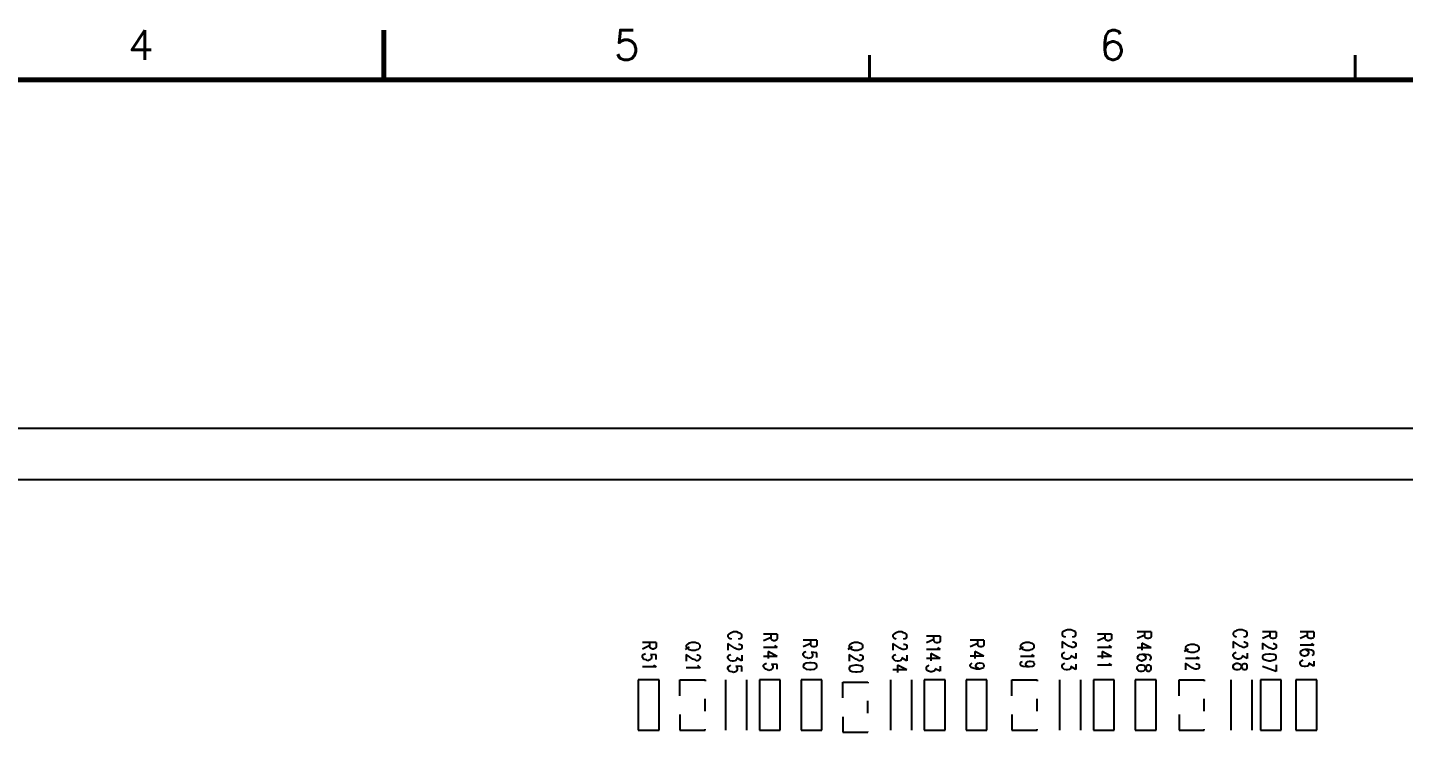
# Model space of a CAD drawing. Extents: x 295 to 953, y 10 to 290.
# Drawn here: x 651.2 to 789.3, y 218.1 to 290.2 of the extents above; entities that cross this region are included whole.
import ezdxf
from ezdxf.enums import TextEntityAlignment as Align

# ---------------------------------------------------------------- set-up
doc = ezdxf.new("R2010")
doc.units = 0
doc.header["$LTSCALE"] = 5
doc.header["$MEASUREMENT"] = 0
doc.layers.get('0').update_dxf_attribs({"linetype": 'CONTINUOUS', "lineweight": 25})
for name, color, linetype in [('SST0126_PHO', 15, 'CONTINUOUS'), ('문자', 4, 'CONTINUOUS'), ('테두리', 3, 'CONTINUOUS')]:
    doc.layers.add(name, color=color, linetype=linetype)
doc.styles.get("Standard").update_dxf_attribs({"font": 'simplex.shx'})

# ---------------------------------------------------------------- blocks, each defined once
blk = doc.blocks.new('C')
at = {"layer": '테두리'}
for points, const_width in [([(210, 290), (210, 285)], 0.5), ([(258.75, 287.5), (258.75, 285)], 0.3), ([(307.5, 287.5), (307.5, 285)], 0.3), ([(15, 285), (15, 15), (405, 15), (405, 285), (15, 285)], 0.5)]:
    blk.add_lwpolyline(points, dxfattribs=dict(at, const_width=const_width))
at = {"layer": '문자'}
for s, p in [('4', (185.62, 288.5)), ('5', (234.38, 288.5)), ('6', (283.12, 288.5))]:
    blk.add_text(s, height=3, dxfattribs=at).set_placement(p, align=Align.MIDDLE)

msp = doc.modelspace()

# ---------------------------------------------------------------- linework, layer by layer
at = {"layer": 'SST0126_PHO', "color": 7}
for p, q in [((864.35, 250), (505.48, 250)), ((519.52, 244.89), (835.94, 244.89)), ((721.61, 229.38), (721.52, 229.3)), ((721.52, 229.3), (721.52, 229.09)), ((721.73, 229.46), (721.61, 229.38)), ((721.86, 229.51), (721.73, 229.46)), ((722.07, 229.59), (721.86, 229.51)), ((722.4, 229.59), (722.07, 229.59)), ((722.57, 229.51), (722.4, 229.59)), ((722.74, 229.46), (722.57, 229.51)), ((722.86, 229.38), (722.74, 229.46)), ((722.91, 229.3), (722.86, 229.38)), ((722.91, 229.09), (722.91, 229.3)), ((726.47, 229.38), (725.09, 229.38)), ((725.84, 228.92), (725.84, 229.38)), ((726.47, 229.38), (726.47, 228.92)), ((738.16, 229.38), (738.08, 229.3)), ((738.08, 229.3), (738.08, 229.09)), ((738.29, 229.46), (738.16, 229.38)), ((738.41, 229.51), (738.29, 229.46)), ((738.62, 229.59), (738.41, 229.51)), ((738.96, 229.59), (738.62, 229.59)), ((739.13, 229.51), (738.96, 229.59)), ((739.29, 229.46), (739.13, 229.51)), ((739.42, 229.38), (739.29, 229.46)), ((739.46, 229.3), (739.42, 229.38)), ((739.46, 229.09), (739.46, 229.3)), ((755.14, 229.59), (755.05, 229.51)), ((755.05, 229.51), (755.05, 229.3)), ((755.05, 229.3), (755.14, 229.21)), ((755.26, 229.67), (755.14, 229.59)), ((755.39, 229.72), (755.26, 229.67)), ((755.6, 229.8), (755.39, 229.72)), ((755.93, 229.8), (755.6, 229.8)), ((756.1, 229.72), (755.93, 229.8)), ((756.27, 229.67), (756.1, 229.72)), ((756.39, 229.59), (756.27, 229.67)), ((756.43, 229.51), (756.39, 229.59)), ((756.39, 229.21), (756.43, 229.3)), ((756.43, 229.3), (756.43, 229.51)), ((760, 229.38), (758.61, 229.38)), ((759.37, 228.92), (759.37, 229.38)), ((760, 229.38), (760, 228.92)), ((763.98, 229.59), (762.6, 229.59)), ((763.35, 229.25), (762.6, 228.92)), ((763.35, 229.13), (763.35, 229.59)), ((763.98, 229.59), (763.98, 229.13)), ((772.32, 229.59), (772.23, 229.51)), ((772.23, 229.51), (772.23, 229.3)), ((772.23, 229.3), (772.32, 229.21)), ((772.44, 229.67), (772.32, 229.59)), ((772.57, 229.72), (772.44, 229.67)), ((772.78, 229.8), (772.57, 229.72)), ((773.11, 229.8), (772.78, 229.8)), ((773.28, 229.72), (773.11, 229.8)), ((773.45, 229.67), (773.28, 229.72)), ((773.58, 229.59), (773.45, 229.67)), ((773.62, 229.51), (773.58, 229.59)), ((773.58, 229.21), (773.62, 229.3)), ((773.62, 229.3), (773.62, 229.51)), ((776.55, 229.59), (775.17, 229.59)), ((775.92, 229.25), (775.17, 228.92)), ((775.92, 229.13), (775.92, 229.59)), ((776.55, 229.59), (776.55, 229.13)), ((780.32, 229.59), (778.94, 229.59)), ((779.69, 229.25), (778.94, 228.92)), ((779.69, 229.13), (779.69, 229.59)), ((780.32, 229.59), (780.32, 229.13)), ((714.32, 228.54), (712.93, 228.54)), ((713.69, 228.21), (712.93, 227.87)), ((713.69, 228.08), (713.69, 228.54)), ((713.73, 227.96), (713.69, 228.08)), ((713.81, 227.91), (713.73, 227.96)), ((713.94, 227.87), (713.81, 227.91)), ((714.06, 227.87), (713.94, 227.87)), ((714.19, 227.91), (714.06, 227.87)), ((714.27, 227.96), (714.19, 227.91)), ((714.32, 228.08), (714.27, 227.96)), ((714.32, 228.54), (714.32, 228.08)), ((717.63, 228.08), (717.21, 227.83)), ((717.42, 228.33), (717.33, 228.25)), ((717.33, 228.25), (717.33, 228.04)), ((717.33, 228.04), (717.42, 227.96)), ((717.54, 228.42), (717.42, 228.33)), ((717.42, 227.96), (717.54, 227.87)), ((717.67, 228.46), (717.54, 228.42)), ((717.54, 227.87), (717.67, 227.83)), ((717.88, 228.54), (717.67, 228.46)), ((718.21, 228.54), (717.88, 228.54)), ((718.38, 228.46), (718.21, 228.54)), ((718.55, 228.42), (718.38, 228.46)), ((718.38, 227.83), (718.55, 227.87)), ((718.67, 228.33), (718.55, 228.42)), ((718.55, 227.87), (718.67, 227.96)), ((718.72, 228.25), (718.67, 228.33)), ((718.67, 227.96), (718.72, 228.04)), ((718.72, 228.04), (718.72, 228.25)), ((721.52, 229.09), (721.61, 229)), ((722.19, 227.96), (721.52, 228.42)), ((721.52, 228.42), (721.52, 227.75)), ((721.61, 229), (721.73, 228.92)), ((721.73, 228.92), (721.86, 228.88)), ((722.4, 227.87), (722.19, 227.96)), ((722.53, 227.83), (722.4, 227.87)), ((722.57, 228.88), (722.74, 228.92)), ((722.57, 228.37), (722.66, 228.37)), ((722.66, 228.37), (722.78, 228.33)), ((722.78, 227.87), (722.66, 227.83)), ((722.74, 228.92), (722.86, 229)), ((722.78, 228.33), (722.86, 228.29)), ((722.86, 227.91), (722.78, 227.87)), ((722.86, 229), (722.91, 229.09)), ((722.86, 228.29), (722.91, 228.21)), ((722.91, 228), (722.86, 227.91)), ((722.91, 228.21), (722.91, 228)), ((725.84, 229.04), (725.09, 228.71)), ((726.47, 228.04), (725.09, 228.04)), ((725.88, 228.79), (725.84, 228.92)), ((725.97, 228.75), (725.88, 228.79)), ((726.09, 228.71), (725.97, 228.75)), ((726.22, 228.71), (726.09, 228.71)), ((726.34, 228.75), (726.22, 228.71)), ((726.22, 228.25), (726.3, 228.16)), ((726.3, 228.16), (726.47, 228.04)), ((726.43, 228.79), (726.34, 228.75)), ((726.47, 228.92), (726.43, 228.79)), ((730.45, 228.75), (729.07, 228.75)), ((729.82, 228.42), (729.07, 228.08)), ((729.82, 228.29), (729.82, 228.75)), ((729.86, 228.16), (729.82, 228.29)), ((729.95, 228.12), (729.86, 228.16)), ((730.07, 228.08), (729.95, 228.12)), ((730.2, 228.08), (730.07, 228.08)), ((730.32, 228.12), (730.2, 228.08)), ((730.41, 228.16), (730.32, 228.12)), ((730.45, 228.29), (730.41, 228.16)), ((730.45, 228.75), (730.45, 228.29)), ((733.97, 228.08), (733.55, 227.83)), ((733.76, 228.33), (733.68, 228.25)), ((733.68, 228.25), (733.68, 228.04)), ((733.68, 228.04), (733.76, 227.96)), ((733.89, 228.42), (733.76, 228.33)), ((733.76, 227.96), (733.89, 227.87)), ((734.01, 228.46), (733.89, 228.42)), ((733.89, 227.87), (734.01, 227.83)), ((734.22, 228.54), (734.01, 228.46)), ((734.56, 228.54), (734.22, 228.54)), ((734.73, 228.46), (734.56, 228.54)), ((734.89, 228.42), (734.73, 228.46)), ((734.73, 227.83), (734.89, 227.87)), ((735.02, 228.33), (734.89, 228.42)), ((734.89, 227.87), (735.02, 227.96)), ((735.06, 228.25), (735.02, 228.33)), ((735.02, 227.96), (735.06, 228.04)), ((735.06, 228.04), (735.06, 228.25)), ((738.08, 229.09), (738.16, 229)), ((738.75, 227.96), (738.08, 228.42)), ((738.08, 228.42), (738.08, 227.75)), ((738.16, 229), (738.29, 228.92)), ((738.29, 228.92), (738.41, 228.88)), ((738.96, 227.87), (738.75, 227.96)), ((739.08, 227.83), (738.96, 227.87)), ((739.13, 228.88), (739.29, 228.92)), ((739.13, 228.37), (739.21, 228.37)), ((739.21, 228.37), (739.34, 228.33)), ((739.34, 227.87), (739.21, 227.83)), ((739.29, 228.92), (739.42, 229)), ((739.34, 228.33), (739.42, 228.29)), ((739.42, 227.91), (739.34, 227.87)), ((739.42, 229), (739.46, 229.09)), ((739.42, 228.29), (739.46, 228.21)), ((739.46, 228), (739.42, 227.91)), ((739.46, 228.21), (739.46, 228)), ((742.81, 229.17), (741.43, 229.17)), ((742.19, 228.84), (741.43, 228.5)), ((742.19, 228.71), (742.19, 229.17)), ((742.23, 228.58), (742.19, 228.71)), ((742.31, 228.54), (742.23, 228.58)), ((742.44, 228.5), (742.31, 228.54)), ((742.56, 228.5), (742.44, 228.5)), ((742.69, 228.54), (742.56, 228.5)), ((742.56, 228.04), (742.65, 227.96)), ((742.65, 227.96), (742.81, 227.83)), ((742.77, 228.58), (742.69, 228.54)), ((742.81, 228.71), (742.77, 228.58)), ((742.81, 229.17), (742.81, 228.71)), ((747.21, 228.75), (745.83, 228.75)), ((746.59, 228.42), (745.83, 228.08)), ((746.59, 228.29), (746.59, 228.75)), ((746.63, 228.16), (746.59, 228.29)), ((746.71, 228.12), (746.63, 228.16)), ((746.84, 228.08), (746.71, 228.12)), ((746.96, 228.08), (746.84, 228.08)), ((747.09, 228.12), (746.96, 228.08)), ((747.17, 228.16), (747.09, 228.12)), ((747.21, 228.29), (747.17, 228.16)), ((747.21, 228.75), (747.21, 228.29)), ((751.15, 228.08), (750.73, 227.83)), ((750.94, 228.33), (750.86, 228.25)), ((750.86, 228.25), (750.86, 228.04)), ((750.86, 228.04), (750.94, 227.96)), ((751.07, 228.42), (750.94, 228.33)), ((750.94, 227.96), (751.07, 227.87)), ((751.2, 228.46), (751.07, 228.42)), ((751.07, 227.87), (751.2, 227.83)), ((751.41, 228.54), (751.2, 228.46)), ((751.74, 228.54), (751.41, 228.54)), ((751.91, 228.46), (751.74, 228.54)), ((752.08, 228.42), (751.91, 228.46)), ((751.91, 227.83), (752.08, 227.87)), ((752.2, 228.33), (752.08, 228.42)), ((752.08, 227.87), (752.2, 227.96)), ((752.24, 228.25), (752.2, 228.33)), ((752.2, 227.96), (752.24, 228.04)), ((752.24, 228.04), (752.24, 228.25)), ((755.72, 228.16), (755.05, 228.63)), ((755.05, 228.63), (755.05, 227.96)), ((755.14, 229.21), (755.26, 229.13)), ((755.26, 229.13), (755.39, 229.09)), ((755.93, 228.08), (755.72, 228.16)), ((756.06, 228.04), (755.93, 228.08)), ((756.18, 228.04), (756.06, 228.04)), ((756.1, 229.09), (756.27, 229.13)), ((756.1, 228.58), (756.18, 228.58)), ((756.18, 228.58), (756.31, 228.54)), ((756.31, 228.08), (756.18, 228.04)), ((756.27, 229.13), (756.39, 229.21)), ((756.31, 228.54), (756.39, 228.5)), ((756.39, 228.12), (756.31, 228.08)), ((756.39, 228.5), (756.43, 228.42)), ((756.43, 228.21), (756.39, 228.12)), ((756.43, 228.42), (756.43, 228.21)), ((759.37, 229.04), (758.61, 228.71)), ((760, 228.04), (758.61, 228.04)), ((759.41, 228.79), (759.37, 228.92)), ((759.49, 228.75), (759.41, 228.79)), ((759.62, 228.71), (759.49, 228.75)), ((759.75, 228.71), (759.62, 228.71)), ((759.87, 228.75), (759.75, 228.71)), ((759.75, 228.25), (759.83, 228.16)), ((759.83, 228.16), (760, 228.04)), ((759.96, 228.79), (759.87, 228.75)), ((760, 228.92), (759.96, 228.79)), ((763.98, 228), (762.6, 228)), ((763.98, 228), (763.06, 228.46)), ((763.06, 228.46), (763.06, 227.75)), ((763.39, 229), (763.35, 229.13)), ((763.48, 228.96), (763.39, 229)), ((763.6, 228.92), (763.48, 228.96)), ((763.73, 228.92), (763.6, 228.92)), ((763.85, 228.96), (763.73, 228.92)), ((763.94, 229), (763.85, 228.96)), ((763.98, 229.13), (763.94, 229)), ((767.71, 227.87), (767.29, 227.62)), ((767.5, 228.12), (767.42, 228.04)), ((767.42, 228.04), (767.42, 227.83)), ((767.62, 228.21), (767.5, 228.12)), ((767.75, 228.25), (767.62, 228.21)), ((767.96, 228.33), (767.75, 228.25)), ((768.3, 228.33), (767.96, 228.33)), ((768.46, 228.25), (768.3, 228.33)), ((768.63, 228.21), (768.46, 228.25)), ((768.76, 228.12), (768.63, 228.21)), ((768.8, 228.04), (768.76, 228.12)), ((768.8, 227.83), (768.8, 228.04)), ((772.91, 228.16), (772.23, 228.63)), ((772.23, 228.63), (772.23, 227.96)), ((772.32, 229.21), (772.44, 229.13)), ((772.44, 229.13), (772.57, 229.09)), ((773.11, 228.08), (772.91, 228.16)), ((773.24, 228.04), (773.11, 228.08)), ((773.37, 228.04), (773.24, 228.04)), ((773.28, 229.09), (773.45, 229.13)), ((773.28, 228.58), (773.37, 228.58)), ((773.37, 228.58), (773.49, 228.54)), ((773.49, 228.08), (773.37, 228.04)), ((773.45, 229.13), (773.58, 229.21)), ((773.49, 228.54), (773.58, 228.5)), ((773.58, 228.12), (773.49, 228.08)), ((773.58, 228.5), (773.62, 228.42)), ((773.62, 228.21), (773.58, 228.12)), ((773.62, 228.42), (773.62, 228.21)), ((775.84, 228), (775.17, 228.46)), ((775.17, 228.46), (775.17, 227.83)), ((776.05, 227.91), (775.84, 228)), ((775.96, 229), (775.92, 229.13)), ((776.05, 228.96), (775.96, 229)), ((776.17, 228.92), (776.05, 228.96)), ((776.17, 227.87), (776.05, 227.91)), ((776.3, 228.92), (776.17, 228.92)), ((776.3, 227.87), (776.17, 227.87)), ((776.22, 228.42), (776.3, 228.42)), ((776.43, 228.96), (776.3, 228.92)), ((776.3, 228.42), (776.43, 228.37)), ((776.43, 227.91), (776.3, 227.87)), ((776.51, 229), (776.43, 228.96)), ((776.43, 228.37), (776.51, 228.33)), ((776.51, 227.96), (776.43, 227.91)), ((776.55, 229.13), (776.51, 229)), ((776.51, 228.33), (776.55, 228.25)), ((776.55, 228.04), (776.51, 227.96)), ((776.55, 228.25), (776.55, 228.04)), ((780.32, 228.25), (778.94, 228.25)), ((779.74, 229), (779.69, 229.13)), ((779.82, 228.96), (779.74, 229)), ((779.95, 228.92), (779.82, 228.96)), ((780.07, 228.92), (779.95, 228.92)), ((780.2, 228.96), (780.07, 228.92)), ((780.07, 228.46), (780.16, 228.37)), ((780.16, 228.37), (780.32, 228.25)), ((780.28, 229), (780.2, 228.96)), ((780.32, 229.13), (780.28, 229)), ((712.93, 227.2), (713.02, 227.33)), ((712.93, 227.03), (712.93, 227.2)), ((713.02, 226.91), (712.93, 227.03)), ((713.02, 227.33), (713.1, 227.37)), ((713.14, 226.82), (713.02, 226.91)), ((713.1, 227.37), (713.23, 227.41)), ((713.35, 226.78), (713.14, 226.82)), ((713.48, 226.7), (713.35, 226.78)), ((713.69, 226.78), (713.48, 226.7)), ((713.81, 226.87), (713.69, 226.78)), ((714.32, 227.28), (713.73, 227.33)), ((713.73, 227.33), (713.81, 227.28)), ((713.81, 227.28), (713.85, 227.16)), ((713.85, 226.99), (713.81, 226.87)), ((713.85, 227.16), (713.85, 226.99)), ((714.32, 226.82), (714.32, 227.28)), ((718, 226.87), (717.33, 227.33)), ((717.33, 227.33), (717.33, 226.66)), ((717.67, 227.83), (717.88, 227.75)), ((717.88, 227.75), (718.21, 227.75)), ((718.21, 226.78), (718, 226.87)), ((718.21, 227.75), (718.38, 227.83)), ((718.34, 226.7), (718.21, 226.78)), ((718.46, 226.7), (718.34, 226.7)), ((718.38, 227.28), (718.46, 227.28)), ((718.46, 227.28), (718.59, 227.24)), ((718.59, 226.78), (718.46, 226.7)), ((718.59, 227.24), (718.67, 227.2)), ((718.67, 226.82), (718.59, 226.78)), ((718.67, 227.2), (718.72, 227.12)), ((718.72, 226.91), (718.67, 226.82)), ((718.72, 227.12), (718.72, 226.91)), ((721.52, 227.12), (721.61, 227.24)), ((721.52, 226.95), (721.52, 227.12)), ((721.61, 226.82), (721.52, 226.95)), ((721.61, 227.24), (721.69, 227.28)), ((721.73, 226.7), (721.61, 226.82)), ((721.69, 227.28), (721.82, 227.33)), ((721.94, 226.66), (721.73, 226.7)), ((722.07, 226.66), (721.94, 226.66)), ((722.28, 226.7), (722.07, 226.66)), ((722.32, 226.78), (722.28, 226.7)), ((722.4, 226.87), (722.32, 226.78)), ((722.91, 226.7), (722.4, 226.99)), ((722.4, 226.99), (722.4, 226.87)), ((722.66, 227.83), (722.53, 227.83)), ((722.91, 227.24), (722.91, 226.7)), ((726.47, 227.12), (725.09, 227.12)), ((726.47, 227.12), (725.55, 227.62)), ((725.55, 227.62), (725.55, 226.91)), ((729.07, 227.41), (729.15, 227.54)), ((729.07, 227.24), (729.07, 227.41)), ((729.15, 227.12), (729.07, 227.24)), ((729.15, 227.54), (729.24, 227.58)), ((729.28, 227.03), (729.15, 227.12)), ((729.24, 227.58), (729.36, 227.62)), ((729.49, 226.99), (729.28, 227.03)), ((729.7, 226.49), (729.36, 226.45)), ((729.61, 226.91), (729.49, 226.99)), ((729.82, 226.99), (729.61, 226.91)), ((729.86, 226.49), (729.7, 226.49)), ((729.95, 227.07), (729.82, 226.99)), ((730.45, 227.49), (729.86, 227.54)), ((729.86, 227.54), (729.95, 227.49)), ((730.2, 226.45), (729.86, 226.49)), ((729.95, 227.49), (729.99, 227.37)), ((729.99, 227.2), (729.95, 227.07)), ((729.99, 227.37), (729.99, 227.2)), ((730.45, 227.03), (730.45, 227.49)), ((734.35, 226.87), (733.68, 227.33)), ((733.68, 227.33), (733.68, 226.66)), ((734.01, 227.83), (734.22, 227.75)), ((734.22, 227.75), (734.56, 227.75)), ((734.56, 226.78), (734.35, 226.87)), ((734.56, 227.75), (734.73, 227.83)), ((734.68, 226.7), (734.56, 226.78)), ((734.81, 226.7), (734.68, 226.7)), ((734.73, 227.28), (734.81, 227.28)), ((734.81, 227.28), (734.93, 227.24)), ((734.93, 226.78), (734.81, 226.7)), ((734.93, 227.24), (735.02, 227.2)), ((735.02, 226.82), (734.93, 226.78)), ((735.02, 227.2), (735.06, 227.12)), ((735.06, 226.91), (735.02, 226.82)), ((735.06, 227.12), (735.06, 226.91)), ((738.08, 227.12), (738.16, 227.24)), ((738.08, 226.95), (738.08, 227.12)), ((738.16, 226.82), (738.08, 226.95)), ((738.16, 227.24), (738.25, 227.28)), ((738.29, 226.7), (738.16, 226.82)), ((738.25, 227.28), (738.37, 227.33)), ((738.5, 226.66), (738.29, 226.7)), ((738.62, 226.66), (738.5, 226.66)), ((738.83, 226.7), (738.62, 226.66)), ((738.87, 226.78), (738.83, 226.7)), ((738.96, 226.87), (738.87, 226.78)), ((739.46, 226.7), (738.96, 226.99)), ((738.96, 226.99), (738.96, 226.87)), ((739.21, 227.83), (739.08, 227.83)), ((739.46, 227.24), (739.46, 226.7)), ((742.81, 227.83), (741.43, 227.83)), ((742.81, 226.91), (741.43, 226.91)), ((742.81, 226.91), (741.89, 227.41)), ((741.89, 227.41), (741.89, 226.7)), ((747.21, 227.16), (745.83, 227.16)), ((747.21, 227.16), (746.29, 227.62)), ((746.29, 227.62), (746.29, 226.91)), ((746.59, 226.45), (746.75, 226.49)), ((746.75, 226.49), (746.84, 226.49)), ((746.84, 226.49), (747.05, 226.45)), ((752.24, 227.12), (750.86, 227.12)), ((750.86, 226.45), (750.94, 226.57)), ((750.94, 226.57), (751.07, 226.61)), ((751.2, 227.83), (751.41, 227.75)), ((751.41, 227.75), (751.74, 227.75)), ((751.41, 226.36), (751.49, 226.53)), ((751.49, 226.53), (751.61, 226.61)), ((751.61, 226.61), (751.78, 226.66)), ((751.74, 227.75), (751.91, 227.83)), ((751.78, 226.66), (751.87, 226.66)), ((751.87, 226.66), (752.08, 226.61)), ((751.99, 227.33), (752.08, 227.24)), ((752.08, 227.24), (752.24, 227.12)), ((752.08, 226.61), (752.2, 226.53)), ((752.2, 226.53), (752.24, 226.36)), ((755.05, 227.33), (755.14, 227.45)), ((755.05, 227.16), (755.05, 227.33)), ((755.14, 227.03), (755.05, 227.16)), ((755.14, 227.45), (755.22, 227.49)), ((755.26, 226.91), (755.14, 227.03)), ((755.22, 227.49), (755.34, 227.54)), ((755.47, 226.87), (755.26, 226.91)), ((755.6, 226.87), (755.47, 226.87)), ((755.81, 226.91), (755.6, 226.87)), ((755.85, 226.99), (755.81, 226.91)), ((755.93, 227.07), (755.85, 226.99)), ((756.43, 226.91), (755.93, 227.2)), ((755.93, 227.2), (755.93, 227.07)), ((756.43, 227.45), (756.43, 226.91)), ((760, 227.12), (758.61, 227.12)), ((760, 227.12), (759.07, 227.62)), ((759.07, 227.62), (759.07, 226.91)), ((762.68, 227.2), (762.6, 227.03)), ((762.6, 227.03), (762.6, 226.99)), ((762.6, 226.99), (762.68, 226.87)), ((762.8, 227.28), (762.68, 227.2)), ((762.68, 226.87), (762.8, 226.78)), ((763.06, 227.33), (762.8, 227.28)), ((762.8, 226.78), (763.01, 226.7)), ((763.01, 226.7), (763.06, 226.7)), ((763.39, 227.33), (763.06, 227.33)), ((763.27, 227.28), (763.06, 227.33)), ((763.06, 226.7), (763.27, 226.78)), ((763.39, 227.2), (763.27, 227.28)), ((763.27, 226.78), (763.39, 226.87)), ((763.73, 227.28), (763.39, 227.33)), ((763.48, 227.03), (763.39, 227.2)), ((763.39, 226.87), (763.48, 226.99)), ((763.48, 226.99), (763.48, 227.03)), ((763.94, 227.2), (763.73, 227.28)), ((763.81, 226.78), (763.94, 226.82)), ((763.98, 227.03), (763.94, 227.2)), ((763.94, 226.82), (763.98, 226.95)), ((763.98, 226.95), (763.98, 227.03)), ((767.42, 227.83), (767.5, 227.75)), ((768.8, 226.91), (767.42, 226.91)), ((767.5, 227.75), (767.62, 227.66)), ((767.62, 227.66), (767.75, 227.62)), ((767.75, 227.62), (767.96, 227.54)), ((767.96, 227.54), (768.3, 227.54)), ((768.3, 227.54), (768.46, 227.62)), ((768.46, 227.62), (768.63, 227.66)), ((768.55, 227.12), (768.63, 227.03)), ((768.63, 227.66), (768.76, 227.75)), ((768.63, 227.03), (768.8, 226.91)), ((768.76, 227.75), (768.8, 227.83)), ((772.23, 227.33), (772.32, 227.45)), ((772.23, 227.16), (772.23, 227.33)), ((772.32, 227.03), (772.23, 227.16)), ((772.32, 227.45), (772.4, 227.49)), ((772.44, 226.91), (772.32, 227.03)), ((772.4, 227.49), (772.53, 227.54)), ((772.65, 226.87), (772.44, 226.91)), ((772.78, 226.87), (772.65, 226.87)), ((772.99, 226.91), (772.78, 226.87)), ((773.03, 226.99), (772.99, 226.91)), ((773.11, 227.07), (773.03, 226.99)), ((773.62, 226.91), (773.11, 227.2)), ((773.11, 227.2), (773.11, 227.07)), ((773.62, 227.45), (773.62, 226.91)), ((775.25, 227.24), (775.17, 227.12)), ((775.17, 227.12), (775.17, 226.99)), ((775.17, 226.99), (775.25, 226.87)), ((775.46, 227.33), (775.25, 227.24)), ((775.25, 226.87), (775.46, 226.78)), ((775.8, 227.37), (775.46, 227.33)), ((775.46, 226.78), (775.8, 226.7)), ((775.96, 227.37), (775.8, 227.37)), ((775.8, 226.7), (775.96, 226.7)), ((776.3, 227.33), (775.96, 227.37)), ((775.96, 226.7), (776.3, 226.78)), ((776.51, 227.24), (776.3, 227.33)), ((776.3, 226.78), (776.51, 226.87)), ((776.55, 227.12), (776.51, 227.24)), ((776.51, 226.87), (776.55, 226.99)), ((776.55, 226.99), (776.55, 227.12)), ((779.02, 227.66), (778.94, 227.54)), ((778.94, 227.54), (778.94, 227.49)), ((778.94, 227.49), (779.02, 227.33)), ((778.94, 226.53), (779.02, 226.66)), ((778.94, 226.36), (778.94, 226.53)), ((779.15, 227.75), (779.02, 227.66)), ((779.02, 227.33), (779.15, 227.24)), ((779.02, 226.66), (779.11, 226.7)), ((779.11, 226.7), (779.23, 226.78)), ((779.4, 227.83), (779.15, 227.75)), ((779.15, 227.24), (779.36, 227.2)), ((779.36, 227.2), (779.4, 227.2)), ((779.74, 227.83), (779.4, 227.83)), ((779.61, 227.75), (779.4, 227.83)), ((779.4, 227.2), (779.61, 227.24)), ((779.74, 227.66), (779.61, 227.75)), ((779.61, 227.24), (779.74, 227.33)), ((780.07, 227.75), (779.74, 227.83)), ((779.82, 227.54), (779.74, 227.66)), ((779.74, 227.33), (779.82, 227.49)), ((779.82, 227.49), (779.82, 227.54)), ((780.28, 227.66), (780.07, 227.75)), ((780.16, 227.24), (780.28, 227.28)), ((780.32, 227.54), (780.28, 227.66)), ((780.28, 227.28), (780.32, 227.41)), ((780.32, 227.41), (780.32, 227.54)), ((780.32, 226.66), (780.32, 226.15)), ((714.32, 226.07), (712.93, 226.07)), ((714.06, 226.28), (714.15, 226.19)), ((714.15, 226.19), (714.32, 226.07)), ((718.72, 225.99), (717.33, 225.99)), ((718.46, 226.24), (718.55, 226.15)), ((718.55, 226.15), (718.72, 225.99)), ((721.52, 225.99), (721.61, 226.15)), ((721.52, 225.86), (721.52, 225.99)), ((721.61, 225.73), (721.52, 225.86)), ((721.61, 226.15), (721.69, 226.19)), ((721.73, 225.61), (721.61, 225.73)), ((721.69, 226.19), (721.82, 226.24)), ((721.94, 225.57), (721.73, 225.61)), ((722.07, 225.52), (721.94, 225.57)), ((722.28, 225.57), (722.07, 225.52)), ((722.4, 225.65), (722.28, 225.57)), ((722.91, 226.11), (722.32, 226.15)), ((722.32, 226.15), (722.4, 226.11)), ((722.4, 226.11), (722.45, 225.94)), ((722.45, 225.82), (722.4, 225.65)), ((722.45, 225.94), (722.45, 225.82)), ((722.91, 225.61), (722.91, 226.11)), ((725.09, 226.24), (725.17, 226.36)), ((725.09, 226.07), (725.09, 226.24)), ((725.17, 225.94), (725.09, 226.07)), ((725.17, 226.36), (725.25, 226.4)), ((725.3, 225.86), (725.17, 225.94)), ((725.25, 226.4), (725.38, 226.45)), ((725.51, 225.78), (725.3, 225.86)), ((725.63, 225.73), (725.51, 225.78)), ((725.84, 225.78), (725.63, 225.73)), ((725.97, 225.9), (725.84, 225.78)), ((726.47, 226.32), (725.88, 226.36)), ((725.88, 226.36), (725.97, 226.32)), ((725.97, 226.32), (726.01, 226.15)), ((726.01, 226.03), (725.97, 225.9)), ((726.01, 226.15), (726.01, 226.03)), ((726.47, 225.86), (726.47, 226.32)), ((729.15, 226.36), (729.07, 226.19)), ((729.07, 226.19), (729.07, 226.11)), ((729.07, 226.11), (729.15, 225.99)), ((729.36, 226.45), (729.15, 226.36)), ((729.15, 225.99), (729.36, 225.86)), ((729.36, 225.86), (729.7, 225.82)), ((729.7, 225.82), (729.86, 225.82)), ((729.86, 225.82), (730.2, 225.86)), ((730.41, 226.36), (730.2, 226.45)), ((730.2, 225.86), (730.41, 225.99)), ((730.45, 226.19), (730.41, 226.36)), ((730.41, 225.99), (730.45, 226.11)), ((730.45, 226.11), (730.45, 226.19)), ((733.76, 226.11), (733.68, 225.94)), ((733.68, 225.94), (733.68, 225.86)), ((733.68, 225.86), (733.76, 225.73)), ((733.97, 226.19), (733.76, 226.11)), ((733.76, 225.73), (733.97, 225.61)), ((734.31, 226.24), (733.97, 226.19)), ((733.97, 225.61), (734.31, 225.57)), ((734.47, 226.24), (734.31, 226.24)), ((734.31, 225.57), (734.47, 225.57)), ((734.81, 226.19), (734.47, 226.24)), ((734.47, 225.57), (734.81, 225.61)), ((735.02, 226.11), (734.81, 226.19)), ((734.81, 225.61), (735.02, 225.73)), ((735.06, 225.94), (735.02, 226.11)), ((735.02, 225.73), (735.06, 225.86)), ((735.06, 225.86), (735.06, 225.94)), ((739.46, 225.78), (738.08, 225.78)), ((739.46, 225.78), (738.54, 226.24)), ((738.54, 226.24), (738.54, 225.52)), ((741.43, 226.03), (741.51, 226.15)), ((741.43, 225.86), (741.43, 226.03)), ((741.51, 225.73), (741.43, 225.86)), ((741.51, 226.15), (741.6, 226.19)), ((741.64, 225.65), (741.51, 225.73)), ((741.6, 226.19), (741.72, 226.24)), ((741.85, 225.57), (741.64, 225.65)), ((741.98, 225.57), (741.85, 225.57)), ((742.19, 225.65), (741.98, 225.57)), ((742.23, 225.69), (742.19, 225.65)), ((742.31, 225.78), (742.23, 225.69)), ((742.81, 225.65), (742.31, 225.9)), ((742.31, 225.9), (742.31, 225.78)), ((742.81, 226.15), (742.81, 225.65)), ((745.83, 226.28), (745.92, 226.4)), ((745.83, 226.15), (745.83, 226.28)), ((745.92, 226.03), (745.83, 226.15)), ((745.92, 226.4), (746.04, 226.45)), ((746.12, 225.94), (745.92, 226.03)), ((746.46, 225.86), (746.12, 225.94)), ((746.38, 226.19), (746.46, 226.36)), ((746.38, 226.15), (746.38, 226.19)), ((746.46, 226.03), (746.38, 226.15)), ((746.46, 226.36), (746.59, 226.45)), ((746.59, 225.94), (746.46, 226.03)), ((746.75, 225.86), (746.46, 225.86)), ((746.75, 225.86), (746.59, 225.94)), ((747.05, 225.94), (746.75, 225.86)), ((747.05, 226.45), (747.17, 226.36)), ((747.17, 226.03), (747.05, 225.94)), ((747.17, 226.36), (747.21, 226.19)), ((747.21, 226.15), (747.17, 226.03)), ((747.21, 226.19), (747.21, 226.15)), ((750.86, 226.32), (750.86, 226.45)), ((750.94, 226.19), (750.86, 226.32)), ((751.15, 226.11), (750.94, 226.19)), ((751.49, 226.07), (751.15, 226.11)), ((751.41, 226.32), (751.41, 226.36)), ((751.49, 226.19), (751.41, 226.32)), ((751.61, 226.11), (751.49, 226.19)), ((751.78, 226.07), (751.49, 226.07)), ((751.78, 226.07), (751.61, 226.11)), ((752.08, 226.11), (751.78, 226.07)), ((752.2, 226.19), (752.08, 226.11)), ((752.24, 226.32), (752.2, 226.19)), ((752.24, 226.36), (752.24, 226.32)), ((755.05, 226.19), (755.14, 226.36)), ((755.05, 226.07), (755.05, 226.19)), ((755.14, 225.94), (755.05, 226.07)), ((755.14, 226.36), (755.22, 226.4)), ((755.26, 225.82), (755.14, 225.94)), ((755.22, 226.4), (755.34, 226.45)), ((755.47, 225.78), (755.26, 225.82)), ((755.6, 225.78), (755.47, 225.78)), ((755.81, 225.82), (755.6, 225.78)), ((755.85, 225.86), (755.81, 225.82)), ((755.93, 225.99), (755.85, 225.86)), ((756.43, 225.82), (755.93, 226.11)), ((755.93, 226.11), (755.93, 225.99)), ((756.43, 226.36), (756.43, 225.82)), ((760, 226.24), (758.61, 226.24)), ((759.75, 226.45), (759.83, 226.36)), ((759.83, 226.36), (760, 226.24)), ((762.6, 226.07), (762.68, 226.19)), ((762.6, 225.86), (762.6, 226.07)), ((762.68, 225.73), (762.6, 225.86)), ((762.68, 226.19), (762.76, 226.24)), ((762.76, 225.65), (762.68, 225.73)), ((762.76, 226.24), (762.89, 226.28)), ((762.89, 225.61), (762.76, 225.65)), ((762.89, 226.28), (763.06, 226.28)), ((763.06, 225.61), (762.89, 225.61)), ((763.06, 226.28), (763.22, 226.24)), ((763.22, 225.65), (763.06, 225.61)), ((763.22, 226.24), (763.35, 226.15)), ((763.35, 225.78), (763.22, 225.65)), ((763.35, 226.15), (763.39, 225.99)), ((763.39, 225.9), (763.35, 225.78)), ((763.48, 226.11), (763.39, 225.9)), ((763.39, 225.99), (763.48, 225.82)), ((763.52, 226.19), (763.48, 226.11)), ((763.48, 225.82), (763.52, 225.73)), ((763.64, 226.24), (763.52, 226.19)), ((763.52, 225.73), (763.64, 225.65)), ((763.81, 226.24), (763.64, 226.24)), ((763.64, 225.65), (763.81, 225.65)), ((763.94, 226.19), (763.81, 226.24)), ((763.81, 225.65), (763.94, 225.73)), ((763.98, 226.07), (763.94, 226.19)), ((763.94, 225.73), (763.98, 225.86)), ((763.98, 225.86), (763.98, 226.07)), ((768.09, 225.99), (767.42, 226.45)), ((767.42, 226.45), (767.42, 225.78)), ((768.3, 225.9), (768.09, 225.99)), ((768.42, 225.86), (768.3, 225.9)), ((768.55, 225.86), (768.42, 225.86)), ((768.46, 226.4), (768.55, 226.4)), ((768.55, 226.4), (768.67, 226.36)), ((768.67, 225.9), (768.55, 225.86)), ((768.67, 226.36), (768.76, 226.32)), ((768.76, 225.94), (768.67, 225.9)), ((768.76, 226.32), (768.8, 226.24)), ((768.8, 226.03), (768.76, 225.94)), ((768.8, 226.24), (768.8, 226.03)), ((772.23, 226.19), (772.32, 226.36)), ((772.23, 226.03), (772.23, 226.19)), ((772.32, 225.86), (772.23, 226.03)), ((772.32, 226.36), (772.4, 226.4)), ((772.4, 225.82), (772.32, 225.86)), ((772.4, 226.4), (772.53, 226.45)), ((772.53, 225.78), (772.4, 225.82)), ((772.53, 226.45), (772.7, 226.45)), ((772.7, 225.78), (772.53, 225.78)), ((772.7, 226.45), (772.86, 226.4)), ((772.86, 225.82), (772.7, 225.78)), ((772.86, 226.4), (772.99, 226.32)), ((772.99, 225.94), (772.86, 225.82)), ((772.99, 226.32), (773.03, 226.15)), ((773.03, 226.07), (772.99, 225.94)), ((773.11, 226.28), (773.03, 226.07)), ((773.03, 226.15), (773.11, 225.99)), ((773.16, 226.36), (773.11, 226.28)), ((773.11, 225.99), (773.16, 225.86)), ((773.28, 226.4), (773.16, 226.36)), ((773.16, 225.86), (773.28, 225.82)), ((773.45, 226.4), (773.28, 226.4)), ((773.28, 225.82), (773.45, 225.82)), ((773.58, 226.36), (773.45, 226.4)), ((773.45, 225.82), (773.58, 225.86)), ((773.62, 226.19), (773.58, 226.36)), ((773.58, 225.86), (773.62, 226.03)), ((773.62, 226.03), (773.62, 226.19)), ((776.55, 225.61), (775.17, 226.11)), ((776.55, 226.28), (776.55, 225.61)), ((779.02, 226.24), (778.94, 226.36)), ((779.15, 226.15), (779.02, 226.24)), ((779.36, 226.11), (779.15, 226.15)), ((779.49, 226.11), (779.36, 226.11)), ((779.69, 226.15), (779.49, 226.11)), ((779.74, 226.19), (779.69, 226.15)), ((779.82, 226.28), (779.74, 226.19)), ((780.32, 226.15), (779.82, 226.45)), ((779.82, 226.45), (779.82, 226.28)), ((714.61, 224.77), (712.51, 224.77)), ((712.51, 224.77), (712.51, 219.74)), ((714.61, 219.74), (714.61, 224.77)), ((716.7, 223.18), (716.7, 224.77)), ((716.7, 224.77), (719.22, 224.77)), ((719.22, 224.77), (719.22, 224.64)), ((721.31, 219.74), (721.31, 224.77)), ((723.41, 219.74), (723.41, 224.77)), ((726.76, 224.77), (724.67, 224.77)), ((724.67, 224.77), (724.67, 219.74)), ((726.76, 219.74), (726.76, 224.77)), ((730.95, 224.77), (728.86, 224.77)), ((728.86, 224.77), (728.86, 219.74)), ((730.95, 219.74), (730.95, 224.77)), ((733.05, 222.97), (733.05, 224.56)), ((733.05, 224.56), (735.56, 224.56)), ((735.56, 224.56), (735.56, 224.43)), ((737.87, 219.74), (737.87, 224.77)), ((739.96, 219.74), (739.96, 224.77)), ((743.32, 224.77), (741.22, 224.77)), ((741.22, 224.77), (741.22, 219.74)), ((743.32, 219.74), (743.32, 224.77)), ((747.51, 224.77), (745.41, 224.77)), ((745.41, 224.77), (745.41, 219.74)), ((747.51, 219.74), (747.51, 224.77)), ((750.02, 223.18), (750.02, 224.77)), ((750.02, 224.77), (752.54, 224.77)), ((752.54, 224.77), (752.54, 224.64)), ((754.84, 219.74), (754.84, 224.77)), ((756.94, 219.74), (756.94, 224.77)), ((760.29, 224.77), (758.19, 224.77)), ((758.19, 224.77), (758.19, 219.74)), ((760.29, 219.74), (760.29, 224.77)), ((764.48, 224.77), (762.39, 224.77)), ((762.39, 224.77), (762.39, 219.74)), ((764.48, 219.74), (764.48, 224.77)), ((766.79, 223.18), (766.79, 224.77)), ((766.79, 224.77), (769.3, 224.77)), ((769.3, 224.77), (769.3, 224.64)), ((772.03, 219.74), (772.03, 224.77)), ((774.12, 219.74), (774.12, 224.77)), ((777.05, 224.77), (774.96, 224.77)), ((774.96, 224.77), (774.96, 219.74)), ((777.05, 219.74), (777.05, 224.77)), ((780.62, 224.77), (778.52, 224.77)), ((778.52, 224.77), (778.52, 219.74)), ((780.62, 219.74), (780.62, 224.77)), ((719.22, 221.63), (719.22, 222.88)), ((735.56, 221.42), (735.56, 222.67)), ((752.54, 221.63), (752.54, 222.88)), ((769.3, 221.63), (769.3, 222.88)), ((716.7, 221.29), (716.7, 219.74)), ((733.05, 221.08), (733.05, 219.53)), ((750.02, 221.29), (750.02, 219.74)), ((766.79, 221.29), (766.79, 219.74)), ((712.51, 219.74), (714.61, 219.74)), ((716.7, 219.74), (719.22, 219.74)), ((719.22, 219.74), (719.22, 219.82)), ((724.67, 219.74), (726.76, 219.74)), ((728.86, 219.74), (730.95, 219.74)), ((735.56, 219.53), (735.56, 219.61)), ((741.22, 219.74), (743.32, 219.74)), ((745.41, 219.74), (747.51, 219.74)), ((750.02, 219.74), (752.54, 219.74)), ((752.54, 219.74), (752.54, 219.82)), ((758.19, 219.74), (760.29, 219.74)), ((762.39, 219.74), (764.48, 219.74)), ((766.79, 219.74), (769.3, 219.74)), ((769.3, 219.74), (769.3, 219.82)), ((774.96, 219.74), (777.05, 219.74)), ((778.52, 219.74), (780.62, 219.74)), ((733.05, 219.53), (735.56, 219.53))]:
    msp.add_line(p, q, dxfattribs=at)

# ---------------------------------------------------------------- block references
msp.add_blockref('C', (476.98, 0))

doc.saveas('drawing.dxf')
